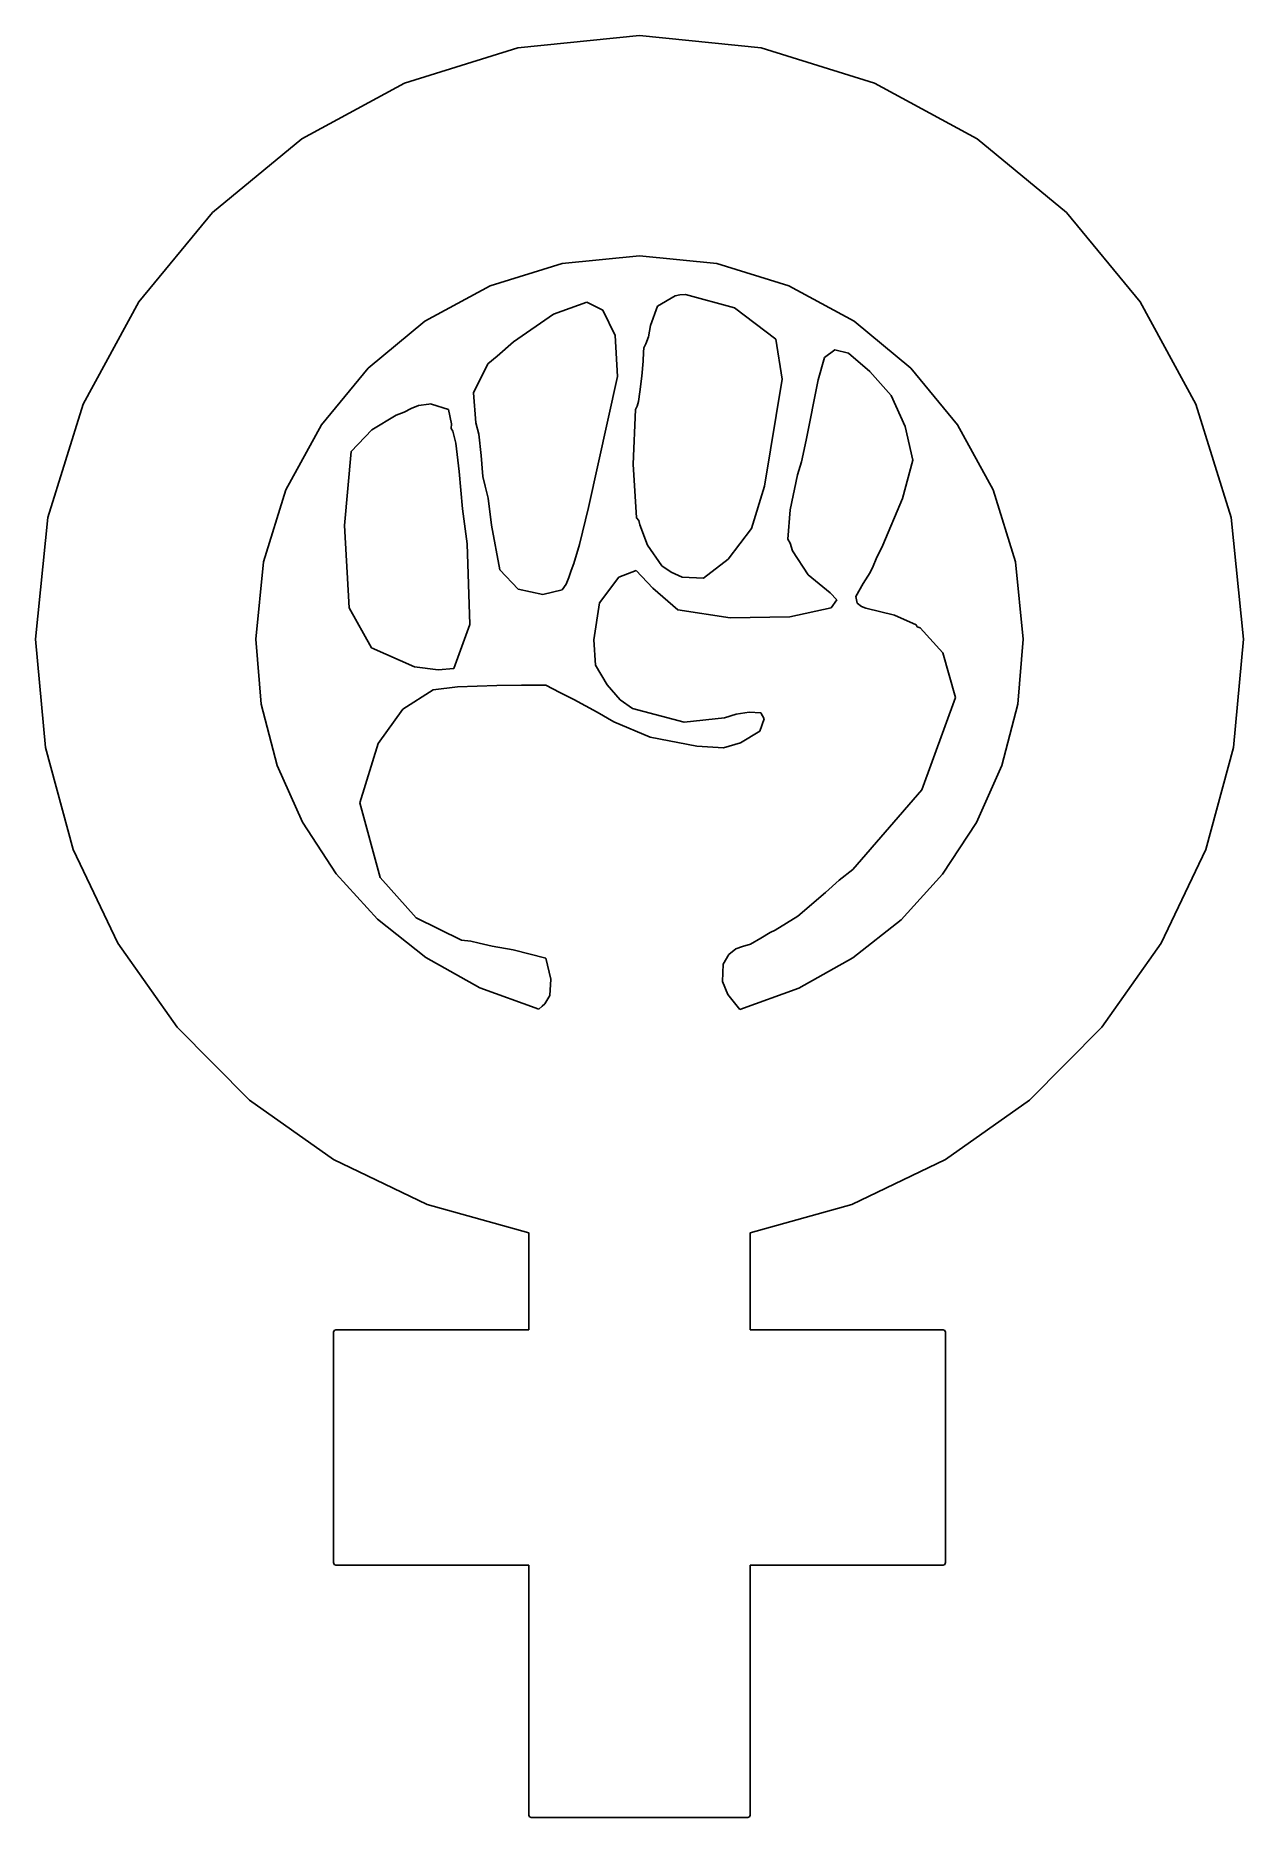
# Model space of a CAD drawing. Extents: x 4 to 100, y 4 to 145.
import ezdxf

# ---------------------------------------------------------------- set-up
doc = ezdxf.new("R2010")
doc.units = 0
doc.layers.add('Layer_1', color=7, linetype='CONTINUOUS')

msp = doc.modelspace()

# ---------------------------------------------------------------- linework, layer by layer
at = {"layer": 'Layer_1', "color": 7}
for p, q in [((51.65, 145.1), (41.99044, 144.12648)), ((61.30956, 144.12648), (51.65, 145.1)), ((41.99044, 144.12648), (32.99396, 141.334304)), ((70.30604, 141.334304), (61.30956, 144.12648)), ((32.99396, 141.334304), (24.853144, 136.91608)), ((78.446856, 136.91608), (70.30604, 141.334304)), ((24.853144, 136.91608), (17.7606, 131.064392)), ((85.5394, 131.064392), (78.446856, 136.91608)), ((17.7606, 131.064392), (11.90892, 123.971848)), ((91.39108, 123.971848), (85.5394, 131.064392)), ((45.513184, 127.006432), (51.64992, 127.625072)), ((51.64992, 127.625072), (51.649936, 127.625056)), ((51.649936, 127.625056), (51.65, 127.625)), ((51.65, 127.625), (57.786736, 127.00636)), ((39.797416, 125.23216), (45.513184, 127.006432)), ((57.786736, 127.00636), (63.502504, 125.232088)), ((34.62504, 122.424688), (39.797416, 125.23216)), ((54.860968, 124.52832), (54.475, 124.45)), ((55.3, 124.55), (54.860968, 124.52832)), ((59.18296, 123.475208), (55.299952, 124.55)), ((55.299952, 124.55), (55.299968, 124.55)), ((55.299968, 124.55), (55.3, 124.55)), ((63.502504, 125.232088), (68.67488, 122.424616)), ((11.90892, 123.971848), (7.490696, 115.83104)), ((47.475, 123.925), (44.814272, 122.974376)), ((48.728456, 123.295192), (47.475, 123.925)), ((49.725, 121.3), (48.728456, 123.295192)), ((53.078328, 123.612736), (52.525, 122.075)), ((54.475, 124.45), (53.078328, 123.612736)), ((62.474952, 121), (59.18296, 123.475208)), ((95.809304, 115.83104), (91.39108, 123.971848)), ((30.118528, 118.706464), (34.62504, 122.424688)), ((44.814272, 122.974376), (41.65, 120.775)), ((52.525, 122.075), (52.357712, 121.180288)), ((68.67488, 122.424616), (73.181392, 118.706392)), ((41.65, 120.775), (40.340848, 119.643184)), ((49.91492, 118.031944), (49.725, 121.3)), ((52.000112, 120.307992), (51.974992, 119.975)), ((52.15, 120.625), (52.000112, 120.307992)), ((52.357712, 121.180288), (52.15, 120.625)), ((62.9746, 117.823568), (62.474952, 121)), ((39.6, 119.05), (38.470832, 116.732104)), ((40.340848, 119.643184), (39.6, 119.05)), ((51.953872, 119.264272), (51.824992, 118.05)), ((51.974992, 119.975), (51.953872, 119.264272)), ((66.32496, 119.55004), (65.83572, 117.766512)), ((67.152776, 120.150624), (66.32496, 119.55004)), ((68.24996, 119.90004), (67.152776, 120.150624)), ((69.917608, 118.433616), (68.24996, 119.90004)), ((26.400304, 114.199944), (30.118528, 118.706464)), ((47.6, 107.625), (49.91492, 118.031944)), ((51.824992, 118.05), (51.670072, 116.819776)), ((61.574952, 109.325), (62.9746, 117.823568)), ((65.83572, 117.766512), (64.87496, 112.97504)), ((71.62496, 116.52504), (69.917608, 118.433616)), ((73.181392, 118.706392), (76.899616, 114.199872)), ((38.470832, 116.732104), (38.65, 114.35)), ((51.574992, 116.05), (51.475872, 115.681944)), ((51.670072, 116.819776), (51.574992, 116.05)), ((72.743752, 114.051064), (71.62496, 116.52504)), ((7.490696, 115.83104), (4.69852, 106.83456)), ((32.35, 114.975), (30.395352, 113.79256)), ((32.968272, 115.19796), (32.35, 114.975)), ((33.525, 115.5), (32.968272, 115.19796)), ((34.111048, 115.726256), (33.525, 115.5)), ((34.925, 115.85), (34.111048, 115.726256)), ((35.03848, 115.8516), (34.924984, 115.85)), ((34.924984, 115.85), (34.925, 115.85)), ((35.149984, 115.85), (35.03848, 115.8516)), ((36.480728, 115.420968), (35.149984, 115.85)), ((36.724984, 114.275), (36.480728, 115.420968)), ((51.324992, 115.425), (51.143008, 111.084432)), ((51.475872, 115.681944), (51.324992, 115.425)), ((98.60148, 106.83456), (95.809304, 115.83104)), ((23.592832, 109.027576), (26.400304, 114.199944)), ((30.395352, 113.79256), (28.775, 112.075)), ((36.699384, 113.904432), (36.724984, 114.275)), ((36.825, 113.7), (36.699384, 113.904432)), ((37.074136, 112.729128), (36.825, 113.7)), ((38.65, 114.35), (38.892976, 113.466792)), ((38.892976, 113.466792), (39.075, 111.75)), ((73.34996, 111.40004), (72.743752, 114.051064)), ((76.899616, 114.199872), (79.707088, 109.027504)), ((28.775, 112.075), (28.23664, 106.198512)), ((37.325, 110.5), (37.074136, 112.729128)), ((64.87496, 112.97504), (64.497664, 111.250048)), ((37.612616, 107.517792), (37.325, 110.5)), ((39.075, 111.75), (39.22696, 110.08816)), ((51.143008, 111.084432), (51.399952, 106.825)), ((64.497664, 111.250048), (64.19996, 110.22504)), ((72.526552, 108.345936), (73.34996, 111.40004)), ((21.81856, 103.3118), (23.592832, 109.027576)), ((39.22696, 110.08816), (39.4, 109.325)), ((39.4, 109.325), (39.629824, 108.361104)), ((60.549152, 105.97016), (61.574952, 109.325)), ((64.19996, 110.22504), (63.600912, 107.436912)), ((79.707088, 109.027504), (81.48136, 103.311728)), ((39.629824, 108.361104), (39.9, 106.225)), ((46.880992, 104.700024), (47.6, 107.625)), ((70.97496, 104.65004), (72.526552, 108.345936)), ((4.69852, 106.83456), (3.725, 97.175)), ((28.23664, 106.198512), (28.6, 99.675)), ((37.975, 104.75), (37.612616, 107.517792)), ((39.9, 106.225), (40.565144, 102.687808)), ((51.399952, 106.825), (51.591296, 106.589376)), ((51.591296, 106.589376), (51.674952, 106.25)), ((51.674952, 106.25), (52.287992, 104.630888)), ((63.600912, 107.436912), (63.42496, 105.12504)), ((99.575, 97.175), (98.60148, 106.83456)), ((38.176544, 98.348704), (37.975, 104.75)), ((46.45, 103.175), (46.880992, 104.700024)), ((58.674952, 103.525), (60.549152, 105.97016)), ((63.42496, 105.12504), (63.614504, 104.801576)), ((63.614504, 104.801576), (63.79996, 104.20004)), ((21.19992, 97.175072), (21.81856, 103.3118)), ((52.287992, 104.630888), (53.424952, 103)), ((56.720424, 102.0106), (58.674952, 103.525)), ((63.79996, 104.20004), (65.042104, 102.284464)), ((70.19996, 102.97504), (70.430792, 103.568336)), ((70.430792, 103.568336), (70.97496, 104.65004)), ((81.48136, 103.311728), (82.1, 97.175)), ((40.565144, 102.687808), (42.025, 101.15)), ((45.822256, 101.547752), (46.05, 102.075)), ((46.05, 102.075), (46.236752, 102.638144)), ((46.236752, 102.638144), (46.45, 103.175)), ((49.99992, 102.100032), (48.470936, 100.05748)), ((51.378632, 102.630904), (49.99992, 102.100032)), ((52.69992, 101.225032), (51.378632, 102.630904)), ((53.424952, 103), (54.157048, 102.490784)), ((54.157048, 102.490784), (55.024952, 102.1)), ((55.024952, 102.1), (56.720424, 102.0106)), ((65.042104, 102.284464), (66.77496, 100.85004)), ((69.39996, 101.60004), (69.965896, 102.48068)), ((69.965896, 102.48068), (70.19996, 102.97504)), ((42.025, 101.15), (43.981368, 100.713992)), ((43.981368, 100.713992), (45.5, 101.1)), ((45.5, 101.1), (45.822256, 101.547752)), ((54.686376, 99.51316), (52.69992, 101.225032)), ((66.77496, 100.85004), (67.320856, 100.312368)), ((68.824384, 100.57368), (69.39996, 101.60004)), ((68.92496, 100.02504), (68.824384, 100.57368)), ((28.6, 99.675), (30.383536, 96.4764)), ((48.470936, 100.05748), (48.02492, 97.125032)), ((58.84992, 98.875032), (54.686376, 99.51316)), ((66.84992, 99.67504), (63.571808, 98.950872)), ((67.320856, 100.312368), (66.84992, 99.67504)), ((69.26052, 99.759416), (68.92496, 100.02504)), ((69.62496, 99.65004), (69.26052, 99.759416)), ((71.87976, 99.076696), (69.62496, 99.65004)), ((73.59996, 98.32504), (71.87976, 99.076696)), ((36.925, 94.85), (38.176544, 98.348704)), ((63.571808, 98.950872), (58.84992, 98.875032)), ((73.695152, 98.15324), (73.59996, 98.32504)), ((73.92496, 98.075), (73.695152, 98.15324)), ((75.735472, 96.079312), (73.92496, 98.075)), ((3.725, 97.175), (4.49344, 88.579936)), ((21.634008, 92.023872), (21.19992, 97.175072)), ((30.383536, 96.4764), (33.8, 94.975)), ((48.02492, 97.125032), (48.164296, 95.119216)), ((82.1, 97.175), (81.66488, 92.015992)), ((98.806536, 88.579936), (99.575, 97.175)), ((33.8, 94.975), (35.665112, 94.735168)), ((35.665112, 94.735168), (36.925, 94.85)), ((48.164296, 95.119216), (49.07492, 93.550032)), ((76.72496, 92.55), (75.735472, 96.079312)), ((37.197392, 93.390976), (35.27492, 93.15008)), ((40.32492, 93.50008), (37.197392, 93.390976)), ((42.27492, 93.51256), (40.32492, 93.50008)), ((44.22492, 93.52504), (42.27492, 93.51256)), ((45.337416, 92.95004), (44.22492, 93.52504)), ((49.07492, 93.550032), (50.1112, 92.356752)), ((22.888672, 87.153128), (21.634008, 92.023872)), ((35.27492, 93.15008), (32.87612, 91.62312)), ((46.44992, 92.37504), (45.337416, 92.95004)), ((48.299664, 91.38644), (46.44992, 92.37504)), ((50.1112, 92.356752), (51.09992, 91.675032)), ((74.049152, 85.219728), (76.72496, 92.55)), ((81.66488, 92.015992), (80.407272, 87.137704)), ((32.87612, 91.62312), (30.89992, 88.90008)), ((49.62492, 90.62504), (48.299664, 91.38644)), ((52.49876, 89.40904), (49.62492, 90.62504)), ((51.09992, 91.675032), (55.199968, 90.586528)), ((55.199968, 90.586528), (58.39992, 90.925032)), ((58.39992, 90.925032), (59.312504, 91.223536)), ((59.312504, 91.223536), (60.34992, 91.375032)), ((60.34992, 91.375032), (61.289544, 91.322072)), ((61.54992, 90.85004), (61.20456, 89.868192)), ((61.289544, 91.322072), (61.54992, 90.85004)), ((56.19992, 88.67504), (52.49876, 89.40904)), ((61.20456, 89.868192), (59.67492, 88.95004)), ((4.49344, 88.579936), (6.709216, 80.489)), ((30.89992, 88.90008), (29.45672, 84.180704)), ((58.32304, 88.559608), (56.19992, 88.67504)), ((59.67492, 88.95004), (58.32304, 88.559608)), ((96.590768, 80.489), (98.806536, 88.579936)), ((24.892504, 82.633952), (22.888672, 87.153128)), ((80.407272, 87.137704), (78.398784, 82.611776)), ((68.57496, 78.9), (74.049152, 85.219728)), ((29.45672, 84.180704), (31.07492, 78.25008)), ((27.574096, 78.537432), (24.892504, 82.633952)), ((78.398784, 82.611776), (75.711048, 78.509848)), ((6.709216, 80.489), (10.237984, 73.036472)), ((93.061992, 73.036472), (96.590768, 80.489)), ((30.86204, 74.934688), (27.574096, 78.537432)), ((31.07492, 78.25008), (33.914776, 75.05356)), ((66.42496, 77.05), (67.48632, 78.049984)), ((67.48632, 78.049984), (68.57496, 78.9)), ((75.711048, 78.509848), (72.41568, 74.90356)), ((64.216928, 75.181896), (66.42496, 77.05)), ((33.914776, 75.05356), (37.52492, 73.27508)), ((62.42496, 74.075), (64.216928, 75.181896)), ((34.684928, 71.896808), (30.86204, 74.934688)), ((61.27496, 73.425), (62.01212, 73.884616)), ((62.01212, 73.884616), (62.42496, 74.075)), ((72.41568, 74.90356), (68.584304, 71.864568)), ((10.237984, 73.036472), (14.945416, 66.35664)), ((37.52492, 73.27508), (38.269344, 73.21068)), ((38.269344, 73.21068), (38.92492, 73.050072)), ((38.92492, 73.050072), (39.967848, 72.792112)), ((39.967848, 72.792112), (41.62492, 72.500072)), ((41.62492, 72.500072), (44.221784, 71.853072)), ((58.74996, 72.15), (59.306272, 72.5902)), ((59.306272, 72.5902), (59.82496, 72.775)), ((59.82496, 72.775), (60.453024, 72.965384)), ((60.453024, 72.965384), (61.27496, 73.425)), ((88.354568, 66.35664), (93.061992, 73.036472)), ((38.97136, 69.494904), (34.684928, 71.896808)), ((44.221784, 71.853072), (44.62492, 70.175072)), ((58.25, 70), (58.29128, 71.364216)), ((58.29128, 71.364216), (58.74996, 72.15)), ((68.584304, 71.864568), (64.288536, 69.464496)), ((43.64992, 67.800072), (38.97136, 69.494904)), ((44.62492, 70.175072), (44.521728, 68.894928)), ((58.65696, 68.970088), (58.25, 70)), ((64.288536, 69.464496), (59.6, 67.775)), ((43.93304, 68.042336), (43.64992, 67.800072)), ((44.14992, 68.225072), (43.93304, 68.042336)), ((44.521728, 68.894928), (44.14992, 68.225072)), ((59.6, 67.775), (58.65696, 68.970088)), ((14.945416, 66.35664), (20.697168, 60.583792)), ((82.602816, 60.583792), (88.354568, 66.35664)), ((20.697168, 60.583792), (27.358904, 55.852216)), ((75.94108, 55.852216), (82.602816, 60.583792)), ((27.358904, 55.852216), (34.796296, 52.296184)), ((68.503688, 52.296184), (75.94108, 55.852216)), ((34.796296, 52.296184), (42.875, 50.05)), ((60.424984, 50.05), (68.503688, 52.296184)), ((42.875, 50.05), (42.875, 46.187504)), ((60.424984, 46.187504), (60.424984, 50.05)), ((42.875, 46.187504), (42.875, 42.325)), ((60.424984, 42.325), (60.424984, 46.187504)), ((27.426128, 42.27388), (27.375008, 42.150008)), ((27.375008, 42.150008), (27.375008, 33.000008)), ((27.55, 42.325), (27.426128, 42.27388)), ((35.212496, 42.325), (27.55, 42.325)), ((42.875, 42.325), (35.212496, 42.325)), ((68.08748, 42.325), (60.424984, 42.325)), ((75.749984, 42.325), (68.08748, 42.325)), ((75.873856, 42.27388), (75.749984, 42.325)), ((75.924976, 42.150008), (75.873856, 42.27388)), ((75.924976, 33.000008), (75.924976, 42.150008)), ((27.375008, 33.000008), (27.375008, 23.850008)), ((75.924976, 23.850008), (75.924976, 33.000008)), ((27.375008, 23.850008), (27.426128, 23.71364)), ((27.426128, 23.71364), (27.55, 23.65004)), ((27.55, 23.65004), (35.212496, 23.65004)), ((35.212496, 23.65004), (42.875, 23.65004)), ((42.875, 23.65004), (42.875, 13.72504)), ((60.424984, 13.72504), (60.424984, 23.65004)), ((60.424984, 23.65004), (68.08748, 23.65004)), ((68.08748, 23.65004), (75.749984, 23.65004)), ((75.749984, 23.65004), (75.873856, 23.71364)), ((75.873856, 23.71364), (75.924976, 23.850008)), ((42.875, 13.72504), (42.875, 3.80004)), ((60.424984, 3.80004), (60.424984, 13.72504)), ((42.875, 3.80004), (42.92612, 3.676168)), ((42.92612, 3.676168), (43.049992, 3.625048)), ((43.049992, 3.625048), (51.649992, 3.625048)), ((51.649992, 3.625048), (60.249992, 3.625048)), ((60.249992, 3.625048), (60.373864, 3.676168)), ((60.373864, 3.676168), (60.424984, 3.80004))]:
    msp.add_line(p, q, dxfattribs=at)

doc.saveas('drawing.dxf')
